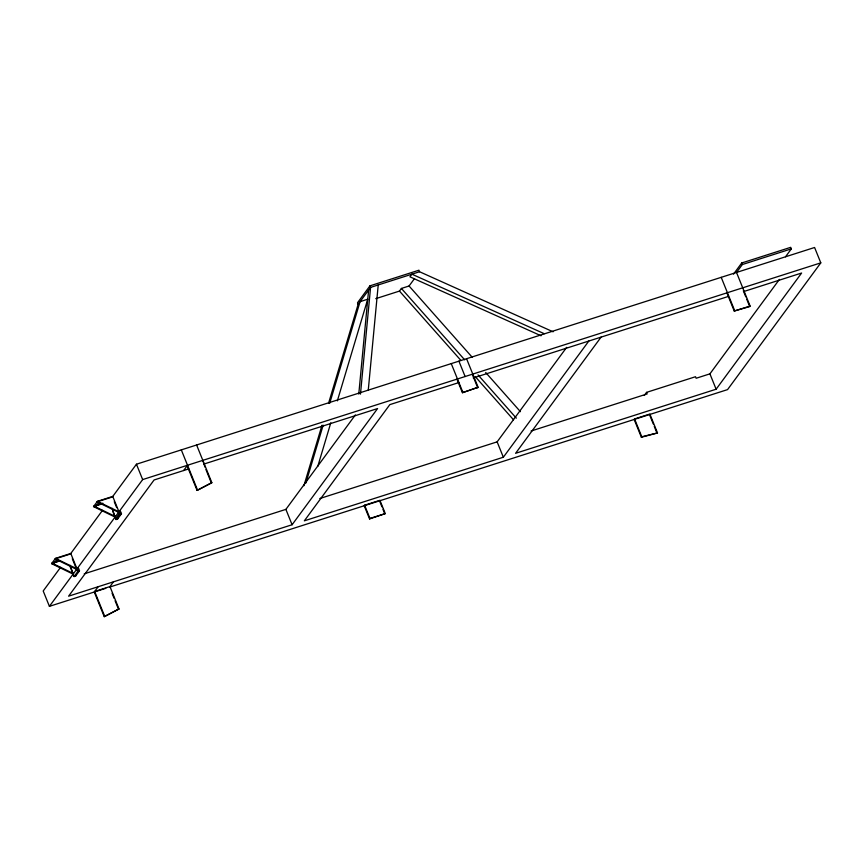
<?xml version="1.0" encoding="UTF-8"?>
<svg xmlns="http://www.w3.org/2000/svg" width="864" height="864" viewBox="0 0 864 864"><rect width="100%" height="100%" fill="white"/><g stroke="black" fill="none" stroke-linecap="round" stroke-linejoin="round"><path stroke-width="1.3" d="M358.776 394.081L368.626 290.034M360.472 394.103L370.57 287.399L369.943 285.854L418.932 270.205L419.558 271.739L553.1 331.798M368.248 390.323L378.227 284.947M75.643 574.646L75.622 576.083L74.099 576.569L70.243 567.032M115.074 517.082L93.55 506.606L97.438 501.325L118.951 511.801L120.485 511.315L121.478 513.756L117.59 519.037L116.057 519.534L112.115 508.28M117.59 519.037L117.612 517.601L120.722 513.378L121.478 513.756L119.945 514.253L116.057 519.534L112.687 511.175M303.912 485.73L321.991 425.25M328.525 403.38L358.139 304.29L370.57 287.399L419.558 271.739M305.856 483.095L323.158 425.185M329.702 403.315L360.072 301.655L367.729 299.203L337.349 400.864M317.736 466.495L330.815 422.744M73.105 574.128L51.592 563.652L55.48 558.371L70.783 553.478L77.976 571.288L74.099 576.569L70.157 565.326M53.114 564.386L57.002 559.105M95.072 507.352L98.96 502.07M60.577 567.346L43.2 590.976L49.41 606.344L105.754 588.33M102.514 510.343L70.394 554.008L55.091 558.9L76.604 569.376M381.974 506.887L379.534 500.839L727.553 389.61L820.8 262.861L814.59 247.493L136.447 464.216L112.363 496.962L97.049 501.854L118.562 512.33L119.189 513.864L116.078 518.098L117.612 517.601M49.41 606.344L142.657 479.585L820.8 262.861M78.138 568.879L78.527 568.35L79.51 570.802L75.622 576.083M98.161 586.721L94.273 592.002L104.242 616.669L119.005 608.947L109.966 586.58L113.465 581.828M183.632 470.534L187.52 465.253M202.824 460.361L204.941 467.089M104.242 616.669L119.005 608.947M187.132 465.782L197.078 490.406L211.842 482.684L196.614 444.992M197.078 490.406L211.842 482.684M369.943 285.854L357.512 302.756L358.139 304.29M375.764 298.663L399.47 291.082L401.404 288.446L409.061 285.995L414.504 278.608M84.229 573.826L285.887 509.371L355.385 414.904M188.741 468.904L154.084 479.974L68.602 596.171L292.097 524.74L377.579 408.553L204.077 464M364.608 505.202L364.219 505.732L369.565 518.951L385.29 513.605L379.922 500.31L364.608 505.202L369.954 518.422L369.565 518.951M457.466 378.972L457.078 379.501L462.413 392.71L478.116 387.288L466.571 358.722M472.781 374.08L472.392 374.609L477.727 387.817M462.413 392.71L478.116 387.288M319.82 498.528L497.135 441.86L566.644 347.382M459.151 382.482L389.826 404.633L304.344 520.83L503.345 457.229L588.827 341.032M601.074 337.122L515.592 453.308L716.126 389.221L801.608 273.035L743.764 291.524M644.296 395.42L646.542 392.375L695.52 376.726L696.146 378.259L709.916 373.853L779.425 279.385M733.504 274.158L741.722 262.98L790.711 247.331L791.338 248.864L785.506 256.792M791.338 248.864L742.349 264.524L736.517 272.441L750.103 306.061L749.714 306.59L734.227 311.029L727.034 293.231L727.423 292.702M634.565 418.932L634.176 419.461L641.369 437.27L657.504 432.94L649.868 414.04L634.565 418.932L641.758 436.752L641.369 437.27M734.227 311.029L750.103 306.061M473.278 377.968L728.33 296.449M97.438 501.325L112.752 496.433L119.945 514.253L119.189 513.864M102.87 503.226L93.938 506.088L115.463 516.553M93.55 506.606L101.207 504.166M119.513 513.918L121.046 513.432M116.014 518.681L117.547 518.184M59.638 560.671L51.98 563.123L73.494 573.599M51.592 563.652L57.974 561.611M78.527 568.35L76.993 568.847L55.48 558.371M531.068 431.017L647.158 393.919L646.542 392.375M109.966 586.58L94.662 591.473L104.63 616.14M109.577 587.11L378.259 501.25M369.954 518.422L385.29 513.605M641.758 436.752L657.504 432.94M544.223 333.698L411.901 274.18L409.957 276.826L541.058 335.783M79.078 570.467L79.51 570.802L77.976 571.288L77.231 570.91L72.306 558.738M409.061 285.995L472.316 357.383M485.687 372.47L520.43 411.685M401.404 288.446L464.659 359.834M478.03 374.911L516.337 418.154M399.47 291.082L460.944 360.461M475.189 376.553L513.508 419.785M741.722 262.98L742.349 264.524M743.321 290.768L745.783 296.86M746.766 299.29L749.228 305.37M721.213 277.333L734.616 310.5M709.916 373.853L716.126 389.221M649.955 415.746L653.303 424.019M654.253 426.373L656.64 432.281M497.135 441.86L503.345 457.229M458.914 361.163L465.124 376.531M451.256 363.614L462.802 392.18M382.946 509.306L384.415 512.924M285.887 509.371L292.097 524.74M205.945 469.562L211.453 483.203M181.31 449.885L197.467 489.877M136.447 464.216L142.657 479.585M114.264 501.692L116.662 507.6M112.093 593.32L114.091 598.288M115.096 600.772L118.616 609.476"/></g></svg>
